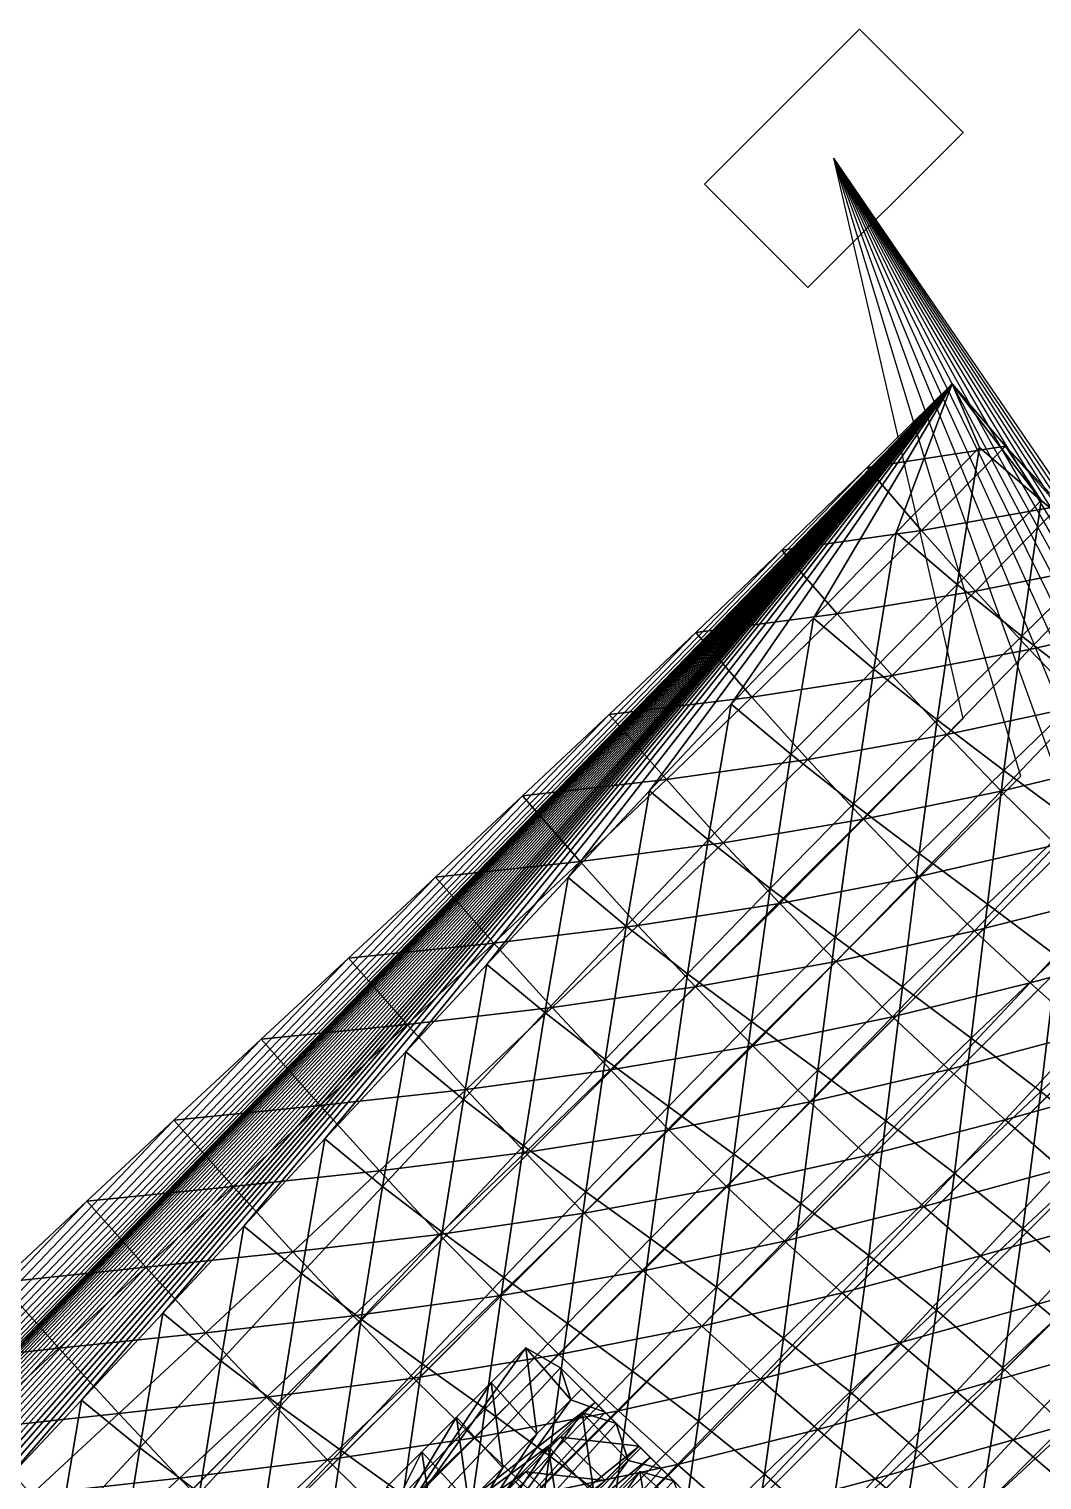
# Model space of a CAD drawing. Header units: metres. Extents: x 20040 to 21060, y 50040 to 51060.
# Drawn here: x 20590.4 to 20673.5, y 50567.5 to 50686.5 of the extents above; entities that cross this region are included whole.
import ezdxf

# ---------------------------------------------------------------- set-up
doc = ezdxf.new("R2010")
doc.units = ezdxf.units.M

msp = doc.modelspace()

# ---------------------------------------------------------------- linework, layer by layer
at = {"layer": 'Drain_RL675_NE'}
msp.add_polyline3d([(20570.557, 50467.137, 674.7), (20577.628, 50474.208, 674.8), (20584.699, 50481.279, 674.9), (20591.77, 50488.351, 675), (20598.841, 50495.422, 675.1), (20605.913, 50502.493, 675.2), (20612.984, 50509.564, 675.3), (20620.055, 50516.635, 675.4), (20627.126, 50523.706, 675.5), (20634.197, 50530.777, 675.6), (20641.268, 50537.848, 675.7), (20648.339, 50544.919, 675.8), (20655.41, 50551.99, 675.9), (20662.481, 50559.061, 676), (20669.552, 50566.132, 676.1), (20676.623, 50573.203, 676.2), (20683.694, 50580.274, 676.3), (20690.765, 50587.345, 676.4), (20697.836, 50594.417, 676.5)], dxfattribs=at)
at = {"layer": 'Drain_RL700_NE'}
msp.add_polyline3d([(20565.609, 50471.662, 699.7), (20572.68, 50478.734, 699.8), (20579.751, 50485.805, 699.9), (20586.822, 50492.876, 700), (20593.893, 50499.947, 700.1), (20600.964, 50507.018, 700.2), (20608.035, 50514.089, 700.3), (20615.106, 50521.16, 700.4), (20622.177, 50528.231, 700.5), (20629.248, 50535.302, 700.6), (20636.32, 50542.373, 700.7), (20643.391, 50549.444, 700.8), (20650.462, 50556.515, 700.9), (20657.533, 50563.586, 701), (20664.604, 50570.657, 701.1), (20671.675, 50577.728, 701.2), (20678.746, 50584.8, 701.3), (20685.817, 50591.871, 701.4), (20692.888, 50598.942, 701.5)], dxfattribs=at)
at = {"layer": 'Drain_RL725_NE'}
msp.add_polyline3d([(20560.64, 50476.167, 724.7), (20567.711, 50483.238, 724.8), (20574.782, 50490.309, 724.9), (20581.853, 50497.38, 725), (20588.924, 50504.451, 725.1), (20595.995, 50511.522, 725.2), (20603.066, 50518.593, 725.3), (20610.138, 50525.665, 725.4), (20617.209, 50532.736, 725.5), (20624.28, 50539.807, 725.6), (20631.351, 50546.878, 725.7), (20638.422, 50553.949, 725.8), (20645.493, 50561.02, 725.9), (20652.564, 50568.091, 726), (20659.635, 50575.162, 726.1), (20666.706, 50582.233, 726.2), (20673.777, 50589.304, 726.3), (20680.848, 50596.375, 726.4), (20687.919, 50603.446, 726.5)], dxfattribs=at)
at = {"layer": 'Drain_RL750_NE'}
msp.add_polyline3d([(20555.651, 50480.651, 749.7), (20562.722, 50487.722, 749.8), (20569.793, 50494.793, 749.9), (20576.864, 50501.865, 750), (20583.935, 50508.936, 750.1), (20591.006, 50516.007, 750.2), (20598.077, 50523.078, 750.3), (20605.148, 50530.149, 750.4), (20612.219, 50537.22, 750.5), (20619.291, 50544.291, 750.6), (20626.362, 50551.362, 750.7), (20633.433, 50558.433, 750.8), (20640.504, 50565.504, 750.9), (20647.575, 50572.575, 751), (20654.646, 50579.646, 751.1), (20661.717, 50586.717, 751.2), (20668.788, 50593.788, 751.3), (20675.859, 50600.86, 751.4), (20682.93, 50607.931, 751.5)], dxfattribs=at)
at = {"layer": 'Drain_RL775_NE'}
msp.add_polyline3d([(20550.642, 50485.116, 774.7), (20557.713, 50492.187, 774.8), (20564.784, 50499.258, 774.9), (20571.855, 50506.329, 775), (20578.926, 50513.4, 775.1), (20585.997, 50520.471, 775.2), (20593.068, 50527.542, 775.3), (20600.139, 50534.613, 775.4), (20607.21, 50541.684, 775.5), (20614.281, 50548.755, 775.6), (20621.353, 50555.826, 775.7), (20628.424, 50562.897, 775.8), (20635.495, 50569.969, 775.9), (20642.566, 50577.04, 776), (20649.637, 50584.111, 776.1), (20656.708, 50591.182, 776.2), (20663.779, 50598.253, 776.3), (20670.85, 50605.324, 776.4), (20677.921, 50612.395, 776.5)], dxfattribs=at)
at = {"layer": 'Drain_RL800_NE'}
msp.add_polyline3d([(20545.613, 50489.56, 799.7), (20552.684, 50496.631, 799.8), (20559.755, 50503.702, 799.9), (20566.826, 50510.774, 800), (20573.897, 50517.845, 800.1), (20580.968, 50524.916, 800.2), (20588.039, 50531.987, 800.3), (20595.111, 50539.058, 800.4), (20602.182, 50546.129, 800.5), (20609.253, 50553.2, 800.6), (20616.324, 50560.271, 800.7), (20623.395, 50567.342, 800.8), (20630.466, 50574.413, 800.9), (20637.537, 50581.484, 801), (20644.608, 50588.555, 801.1), (20651.679, 50595.626, 801.2), (20658.75, 50602.697, 801.3), (20665.821, 50609.769, 801.4), (20672.892, 50616.84, 801.5)], dxfattribs=at)
at = {"layer": 'Drain_RL825_NE'}
msp.add_polyline3d([(20540.565, 50493.986, 824.7), (20547.636, 50501.057, 824.8), (20554.707, 50508.128, 824.9), (20561.778, 50515.199, 825), (20568.849, 50522.27, 825.1), (20575.92, 50529.341, 825.2), (20582.991, 50536.412, 825.3), (20590.062, 50543.483, 825.4), (20597.133, 50550.554, 825.5), (20604.205, 50557.625, 825.6), (20611.276, 50564.696, 825.7), (20618.347, 50571.767, 825.8), (20625.418, 50578.838, 825.9), (20632.489, 50585.91, 826), (20639.56, 50592.981, 826.1), (20646.631, 50600.052, 826.2), (20653.702, 50607.123, 826.3), (20660.773, 50614.194, 826.4), (20667.844, 50621.265, 826.5)], dxfattribs=at)
at = {"layer": 'Drain_RL850_NE'}
msp.add_polyline3d([(20535.498, 50498.392, 849.7), (20542.569, 50505.463, 849.8), (20549.64, 50512.534, 849.9), (20556.711, 50519.605, 850), (20563.782, 50526.676, 850.1), (20570.853, 50533.747, 850.2), (20577.924, 50540.818, 850.3), (20584.995, 50547.889, 850.4), (20592.066, 50554.96, 850.5), (20599.137, 50562.032, 850.6), (20606.208, 50569.103, 850.7), (20613.279, 50576.174, 850.8), (20620.351, 50583.245, 850.9), (20627.422, 50590.316, 851), (20634.493, 50597.387, 851.1), (20641.564, 50604.458, 851.2), (20648.635, 50611.529, 851.3), (20655.706, 50618.6, 851.4), (20662.777, 50625.671, 851.5)], dxfattribs=at)
at = {"layer": 'OreDrive_RL675'}
msp.add_polyline3d([(20664.847, 50561.427, 675), (20671.918, 50568.498, 675), (20678.989, 50575.569, 675), (20686.06, 50582.64, 675), (20693.131, 50589.711, 675), (20700.202, 50596.782, 675)], dxfattribs=at)
at = {"layer": 'OreDrive_RL700'}
msp.add_polyline3d([(20660.11, 50566.164, 700), (20667.181, 50573.235, 700), (20674.252, 50580.306, 700), (20681.324, 50587.377, 700), (20688.395, 50594.448, 700), (20695.466, 50601.519, 700)], dxfattribs=at)
at = {"layer": 'OreDrive_RL725'}
msp.add_polyline3d([(20648.303, 50563.83, 725), (20655.374, 50570.901, 725), (20662.445, 50577.972, 725), (20669.516, 50585.043, 725), (20676.587, 50592.114, 725), (20683.658, 50599.185, 725), (20690.729, 50606.256, 725)], dxfattribs=at)
at = {"layer": 'OreDrive_RL750'}
msp.add_polyline3d([(20636.495, 50561.495, 750), (20643.566, 50568.566, 750), (20650.637, 50575.637, 750), (20657.708, 50582.708, 750), (20664.779, 50589.779, 750), (20671.85, 50596.851, 750), (20678.921, 50603.922, 750), (20685.992, 50610.993, 750)], dxfattribs=at)
at = {"layer": 'OreDrive_RL775'}
msp.add_polyline3d([(20631.758, 50566.232, 775), (20638.829, 50573.303, 775), (20645.9, 50580.374, 775), (20652.971, 50587.445, 775), (20660.042, 50594.516, 775), (20667.113, 50601.587, 775), (20674.184, 50608.658, 775), (20681.255, 50615.729, 775)], dxfattribs=at)
at = {"layer": 'OreDrive_RL800'}
msp.add_polyline3d([(20619.95, 50563.898, 800), (20627.021, 50570.969, 800), (20634.092, 50578.04, 800), (20641.163, 50585.111, 800), (20648.235, 50592.182, 800), (20655.306, 50599.253, 800), (20662.377, 50606.324, 800), (20669.448, 50613.395, 800), (20676.519, 50620.466, 800)], dxfattribs=at)
at = {"layer": 'OreDrive_RL825'}
msp.add_polyline3d([(20608.142, 50561.563, 825), (20615.214, 50568.634, 825), (20622.285, 50575.705, 825), (20629.356, 50582.776, 825), (20636.427, 50589.847, 825), (20643.498, 50596.919, 825), (20650.569, 50603.99, 825), (20657.64, 50611.061, 825), (20664.711, 50618.132, 825), (20671.782, 50625.203, 825)], dxfattribs=at)
at = {"layer": 'OreDrive_RL850'}
msp.add_polyline3d([(20603.406, 50566.3, 850), (20610.477, 50573.371, 850), (20617.548, 50580.442, 850), (20624.619, 50587.513, 850), (20631.69, 50594.584, 850), (20638.761, 50601.655, 850), (20645.832, 50608.726, 850), (20652.903, 50615.797, 850), (20659.974, 50622.868, 850), (20667.045, 50629.94, 850)], dxfattribs=at)
at = {"layer": 'Primary_Fan_Station_2x250kW'}
msp.add_polyline3d([(20654.317, 50665.295, 968.02), (20667.045, 50678.023, 968.02), (20658.56, 50686.508, 968.02), (20645.832, 50673.78, 968.02)], close=True, dxfattribs=at)
at = {"layer": 'RAR_Return_Air_Raise_4_5m'}
msp.add_polyline3d([(20656.439, 50675.901, 967.52), (20656.439, 50675.901, 500)], dxfattribs=at)
at = {"layer": 'ST_725_13'}
for points in [[(20626.631, 50548.731, 745), (20637.746, 50565.403, 745), (20640.524, 50568.181, 745)], [(20626.631, 50548.731, 745), (20640.524, 50568.181, 745), (20643.303, 50567.415, 745)], [(20641.571, 50561.94, 725), (20640.524, 50568.181, 745), (20637.746, 50565.403, 745)], [(20641.571, 50561.94, 725), (20644.386, 50564.754, 725), (20640.524, 50568.181, 745)], [(20644.386, 50564.754, 725), (20643.303, 50567.415, 745), (20640.524, 50568.181, 745)]]:
    msp.add_3dface(points, dxfattribs=at)
at = {"layer": 'ST_750_13'}
for points in [[(20621.863, 50553.5, 770), (20633.02, 50570.235, 770), (20635.809, 50573.025, 770)], [(20621.863, 50553.5, 770), (20635.809, 50573.025, 770), (20638.598, 50572.12, 770)], [(20636.792, 50566.294, 750), (20635.809, 50573.025, 770), (20633.02, 50570.235, 770)], [(20636.792, 50566.294, 750), (20639.565, 50569.066, 750), (20635.809, 50573.025, 770)], [(20639.565, 50569.066, 750), (20638.598, 50572.12, 770), (20635.809, 50573.025, 770)], [(20621.863, 50553.5, 770), (20638.598, 50572.12, 770), (20641.388, 50569.33, 770)], [(20639.565, 50569.066, 750), (20642.337, 50568.381, 750), (20638.598, 50572.12, 770)], [(20642.337, 50568.381, 750), (20641.388, 50569.33, 770), (20638.598, 50572.12, 770)], [(20621.863, 50553.5, 770), (20630.23, 50567.446, 770), (20633.02, 50570.235, 770)], [(20634.02, 50563.521, 750), (20633.02, 50570.235, 770), (20630.23, 50567.446, 770)], [(20634.02, 50563.521, 750), (20636.792, 50566.294, 750), (20633.02, 50570.235, 770)], [(20621.863, 50553.5, 770), (20641.388, 50569.33, 770), (20638.598, 50566.541, 770)], [(20625.703, 50549.66, 750), (20639.565, 50569.066, 750), (20636.792, 50566.294, 750)], [(20625.703, 50549.66, 750), (20642.337, 50568.381, 750), (20639.565, 50569.066, 750)], [(20645.109, 50565.609, 750), (20638.598, 50566.541, 770), (20641.388, 50569.33, 770)], [(20642.337, 50568.381, 750), (20645.109, 50565.609, 750), (20641.388, 50569.33, 770)], [(20625.703, 50549.66, 750), (20645.109, 50565.609, 750), (20642.337, 50568.381, 750)]]:
    msp.add_3dface(points, dxfattribs=at)
at = {"layer": 'ST_750_13_outline'}
msp.add_polyline3d([(20622.93, 50552.432, 750), (20640.608, 50570.11, 750), (20645.109, 50565.609, 750), (20627.432, 50547.931, 750)], close=True, dxfattribs=at)
at = {"layer": 'ST_775_13'}
for points in [[(20616.96, 50558.402, 795), (20628.338, 50575.47, 795), (20631.183, 50578.314, 795)], [(20616.96, 50558.402, 795), (20631.183, 50578.314, 795), (20634.027, 50576.69, 795)], [(20632.081, 50571.263, 775), (20631.183, 50578.314, 795), (20628.338, 50575.47, 795)], [(20632.081, 50571.263, 775), (20634.88, 50574.062, 775), (20631.183, 50578.314, 795)], [(20634.88, 50574.062, 775), (20634.027, 50576.69, 795), (20631.183, 50578.314, 795)], [(20616.96, 50558.402, 795), (20634.027, 50576.69, 795), (20636.872, 50573.846, 795)], [(20634.88, 50574.062, 775), (20637.678, 50573.04, 775), (20634.027, 50576.69, 795)], [(20637.678, 50573.04, 775), (20636.872, 50573.846, 795), (20634.027, 50576.69, 795)], [(20616.96, 50558.402, 795), (20625.494, 50572.625, 795), (20628.338, 50575.47, 795)], [(20629.283, 50568.465, 775), (20628.338, 50575.47, 795), (20625.494, 50572.625, 795)], [(20629.283, 50568.465, 775), (20632.081, 50571.263, 775), (20628.338, 50575.47, 795)], [(20616.96, 50558.402, 795), (20636.872, 50573.846, 795), (20634.027, 50571.001, 795)], [(20620.888, 50554.474, 775), (20634.88, 50574.062, 775), (20632.081, 50571.263, 775)], [(20620.888, 50554.474, 775), (20637.678, 50573.04, 775), (20634.88, 50574.062, 775)], [(20640.476, 50570.242, 775), (20634.027, 50571.001, 795), (20636.872, 50573.846, 795)], [(20637.678, 50573.04, 775), (20640.476, 50570.242, 775), (20636.872, 50573.846, 795)], [(20616.96, 50558.402, 795), (20622.649, 50569.78, 795), (20625.494, 50572.625, 795)], [(20620.888, 50554.474, 775), (20640.476, 50570.242, 775), (20637.678, 50573.04, 775)], [(20626.485, 50565.667, 775), (20625.494, 50572.625, 795), (20622.649, 50569.78, 795)], [(20626.485, 50565.667, 775), (20629.283, 50568.465, 775), (20625.494, 50572.625, 795)], [(20620.888, 50554.474, 775), (20632.081, 50571.263, 775), (20629.283, 50568.465, 775)], [(20616.96, 50558.402, 795), (20634.027, 50571.001, 795), (20631.183, 50568.157, 795)], [(20620.888, 50554.474, 775), (20637.678, 50567.444, 775), (20640.476, 50570.242, 775)], [(20637.678, 50567.444, 775), (20631.183, 50568.157, 795), (20634.027, 50571.001, 795)], [(20640.476, 50570.242, 775), (20637.678, 50567.444, 775), (20634.027, 50571.001, 795)], [(20616.96, 50558.402, 795), (20619.805, 50566.936, 795), (20622.649, 50569.78, 795)], [(20623.687, 50562.869, 775), (20622.649, 50569.78, 795), (20619.805, 50566.936, 795)], [(20623.687, 50562.869, 775), (20626.485, 50565.667, 775), (20622.649, 50569.78, 795)], [(20616.96, 50558.402, 795), (20631.183, 50568.157, 795), (20628.338, 50565.312, 795)], [(20620.888, 50554.474, 775), (20629.283, 50568.465, 775), (20626.485, 50565.667, 775)], [(20634.88, 50564.645, 775), (20628.338, 50565.312, 795), (20631.183, 50568.157, 795)], [(20637.678, 50567.444, 775), (20634.88, 50564.645, 775), (20631.183, 50568.157, 795)]]:
    msp.add_3dface(points, dxfattribs=at)
at = {"layer": 'ST_775_13_outline'}
msp.add_polyline3d([(20618.09, 50557.272, 775), (20635.768, 50574.95, 775), (20640.476, 50570.242, 775), (20622.798, 50552.564, 775)], close=True, dxfattribs=at)
at = {"layer": 'VEIN_interpreted'}
for points in [[(20346.314, 50328.417, 915), (20666.153, 50657.388, 915), (20659.182, 50650.55, 915)], [(20346.314, 50328.417, 915), (20419.946, 50403.653, 915), (20666.153, 50657.388, 915)], [(20666.153, 50657.388, 915), (20419.946, 50403.653, 915), (20426.792, 50410.616, 915)], [(20666.153, 50657.388, 915), (20426.792, 50410.616, 915), (20433.683, 50417.534, 915)], [(20666.153, 50657.388, 915), (20433.683, 50417.534, 915), (20440.62, 50424.407, 915)], [(20666.153, 50657.388, 915), (20440.62, 50424.407, 915), (20447.602, 50431.234, 915)], [(20666.153, 50657.388, 915), (20447.602, 50431.234, 915), (20454.625, 50438.018, 915)], [(20666.153, 50657.388, 915), (20454.625, 50438.018, 915), (20461.686, 50444.763, 915)], [(20666.153, 50657.388, 915), (20461.686, 50444.763, 915), (20468.78, 50451.474, 915)], [(20666.153, 50657.388, 915), (20468.78, 50451.474, 915), (20475.9, 50458.156, 915)], [(20666.153, 50657.388, 915), (20475.9, 50458.156, 915), (20483.041, 50464.817, 915)], [(20666.153, 50657.388, 915), (20483.041, 50464.817, 915), (20490.194, 50471.464, 915)], [(20666.153, 50657.388, 915), (20490.194, 50471.464, 915), (20497.353, 50478.106, 915)], [(20666.153, 50657.388, 915), (20497.353, 50478.106, 915), (20504.509, 50484.75, 915)], [(20666.153, 50657.388, 915), (20504.509, 50484.75, 915), (20511.654, 50491.406, 915)], [(20666.153, 50657.388, 915), (20511.654, 50491.406, 915), (20518.782, 50498.08, 915)], [(20666.153, 50657.388, 915), (20518.782, 50498.08, 915), (20525.885, 50504.781, 915)], [(20666.153, 50657.388, 915), (20525.885, 50504.781, 915), (20532.956, 50511.515, 915)], [(20666.153, 50657.388, 915), (20532.956, 50511.515, 915), (20539.992, 50518.287, 915)], [(20666.153, 50657.388, 915), (20539.992, 50518.287, 915), (20546.986, 50525.101, 915)], [(20666.153, 50657.388, 915), (20546.986, 50525.101, 915), (20553.937, 50531.96, 915)], [(20666.153, 50657.388, 915), (20553.937, 50531.96, 915), (20560.842, 50538.864, 915)], [(20666.153, 50657.388, 915), (20560.842, 50538.864, 915), (20567.701, 50545.815, 915)], [(20666.153, 50657.388, 915), (20567.701, 50545.815, 915), (20574.515, 50552.809, 915)], [(20666.153, 50657.388, 915), (20574.515, 50552.809, 915), (20581.287, 50559.845, 915)], [(20666.153, 50657.388, 915), (20581.287, 50559.845, 915), (20588.02, 50566.917, 915)], [(20666.153, 50657.388, 915), (20588.02, 50566.917, 915), (20594.72, 50574.021, 915)], [(20666.153, 50657.388, 915), (20594.72, 50574.021, 915), (20601.394, 50581.149, 915)], [(20666.153, 50657.388, 915), (20601.394, 50581.149, 915), (20608.049, 50588.295, 915)], [(20666.153, 50657.388, 915), (20608.049, 50588.295, 915), (20614.693, 50595.451, 915)], [(20666.153, 50657.388, 915), (20614.693, 50595.451, 915), (20621.334, 50602.61, 915)], [(20666.153, 50657.388, 915), (20621.334, 50602.61, 915), (20627.981, 50609.764, 915)], [(20666.153, 50657.388, 915), (20627.981, 50609.764, 915), (20634.642, 50616.904, 915)], [(20666.153, 50657.388, 915), (20634.642, 50616.904, 915), (20641.324, 50624.025, 915)], [(20666.153, 50657.388, 915), (20641.324, 50624.025, 915), (20648.035, 50631.118, 915)], [(20666.153, 50657.388, 915), (20648.035, 50631.118, 915), (20654.781, 50638.179, 915)], [(20666.153, 50657.388, 915), (20654.781, 50638.179, 915), (20661.566, 50645.201, 915)], [(20659.182, 50650.55, 915), (20666.153, 50657.388, 915), (20670.543, 50652.278, 890)], [(20666.153, 50657.388, 915), (20661.566, 50645.201, 915), (20668.394, 50652.182, 915)], [(20666.153, 50657.388, 915), (20668.394, 50652.182, 915), (20673.463, 50647.835, 890)], [(20666.153, 50657.388, 915), (20673.463, 50647.835, 890), (20670.543, 50652.278, 890)], [(20659.182, 50650.55, 915), (20670.543, 50652.278, 890), (20663.65, 50645.376, 890)], [(20668.394, 50652.182, 915), (20661.566, 50645.201, 915), (20666.567, 50640.937, 890)], [(20663.65, 50645.376, 890), (20670.543, 50652.278, 890), (20674.894, 50647.354, 865)], [(20668.394, 50652.182, 915), (20666.567, 50640.937, 890), (20673.463, 50647.835, 890)], [(20670.543, 50652.278, 890), (20673.463, 50647.835, 890), (20678.826, 50643.521, 865)], [(20670.543, 50652.278, 890), (20678.826, 50643.521, 865), (20674.894, 50647.354, 865)], [(20346.314, 50328.417, 915), (20659.182, 50650.55, 915), (20652.168, 50643.756, 915)], [(20652.168, 50643.756, 915), (20659.182, 50650.55, 915), (20663.65, 50645.376, 890)], [(20673.463, 50647.835, 890), (20666.567, 50640.937, 890), (20671.859, 50636.707, 865)], [(20673.463, 50647.835, 890), (20671.859, 50636.707, 865), (20678.826, 50643.521, 865)], [(20663.65, 50645.376, 890), (20674.894, 50647.354, 865), (20668.079, 50640.388, 865)], [(20668.079, 50640.388, 865), (20674.894, 50647.354, 865), (20679.235, 50642.635, 840)], [(20652.168, 50643.756, 915), (20663.65, 50645.376, 890), (20656.712, 50638.52, 890)], [(20661.566, 50645.201, 915), (20654.781, 50638.179, 915), (20659.717, 50633.994, 890)], [(20656.712, 50638.52, 890), (20663.65, 50645.376, 890), (20668.079, 50640.388, 865)], [(20661.566, 50645.201, 915), (20659.717, 50633.994, 890), (20666.567, 50640.937, 890)], [(20346.314, 50328.417, 915), (20652.168, 50643.756, 915), (20645.115, 50637.003, 915)], [(20645.115, 50637.003, 915), (20652.168, 50643.756, 915), (20656.712, 50638.52, 890)], [(20678.826, 50643.521, 865), (20671.859, 50636.707, 865), (20677.401, 50632.465, 840)], [(20668.079, 50640.388, 865), (20679.235, 50642.635, 840), (20672.491, 50635.608, 840)], [(20672.491, 50635.608, 840), (20679.235, 50642.635, 840), (20683.594, 50638.123, 815)], [(20656.712, 50638.52, 890), (20668.079, 50640.388, 865), (20661.219, 50633.466, 865)], [(20666.567, 50640.937, 890), (20659.717, 50633.994, 890), (20664.937, 50629.847, 865)], [(20661.219, 50633.466, 865), (20668.079, 50640.388, 865), (20672.491, 50635.608, 840)], [(20666.567, 50640.937, 890), (20664.937, 50629.847, 865), (20671.859, 50636.707, 865)], [(20645.115, 50637.003, 915), (20656.712, 50638.52, 890), (20649.73, 50631.709, 890)], [(20654.781, 50638.179, 915), (20648.035, 50631.118, 915), (20652.911, 50627.007, 890)], [(20649.73, 50631.709, 890), (20656.712, 50638.52, 890), (20661.219, 50633.466, 865)], [(20654.781, 50638.179, 915), (20652.911, 50627.007, 890), (20659.717, 50633.994, 890)], [(20672.491, 50635.608, 840), (20683.594, 50638.123, 815), (20676.908, 50631.044, 815)], [(20346.314, 50328.417, 915), (20645.115, 50637.003, 915), (20638.027, 50630.285, 915)], [(20638.027, 50630.285, 915), (20645.115, 50637.003, 915), (20649.73, 50631.709, 890)], [(20671.859, 50636.707, 865), (20664.937, 50629.847, 865), (20670.408, 50625.686, 840)], [(20671.859, 50636.707, 865), (20670.408, 50625.686, 840), (20677.401, 50632.465, 840)], [(20661.219, 50633.466, 865), (20672.491, 50635.608, 840), (20665.706, 50628.621, 840)], [(20665.706, 50628.621, 840), (20672.491, 50635.608, 840), (20676.908, 50631.044, 815)], [(20649.73, 50631.709, 890), (20661.219, 50633.466, 865), (20654.314, 50626.59, 865)], [(20659.717, 50633.994, 890), (20652.911, 50627.007, 890), (20658.061, 50622.942, 865)], [(20654.314, 50626.59, 865), (20661.219, 50633.466, 865), (20665.706, 50628.621, 840)], [(20659.717, 50633.994, 890), (20658.061, 50622.942, 865), (20664.937, 50629.847, 865)], [(20677.401, 50632.465, 840), (20670.408, 50625.686, 840), (20676.071, 50621.458, 815)], [(20638.027, 50630.285, 915), (20649.73, 50631.709, 890), (20642.706, 50624.941, 890)], [(20648.035, 50631.118, 915), (20641.324, 50624.025, 915), (20646.147, 50619.979, 890)], [(20642.706, 50624.941, 890), (20649.73, 50631.709, 890), (20654.314, 50626.59, 865)], [(20648.035, 50631.118, 915), (20646.147, 50619.979, 890), (20652.911, 50627.007, 890)], [(20665.706, 50628.621, 840), (20676.908, 50631.044, 815), (20670.189, 50623.997, 815)], [(20670.189, 50623.997, 815), (20676.908, 50631.044, 815), (20681.354, 50626.684, 790)], [(20346.314, 50328.417, 915), (20638.027, 50630.285, 915), (20630.912, 50623.598, 915)], [(20630.912, 50623.598, 915), (20638.027, 50630.285, 915), (20642.706, 50624.941, 890)], [(20664.937, 50629.847, 865), (20658.061, 50622.942, 865), (20663.457, 50618.864, 840)], [(20664.937, 50629.847, 865), (20663.457, 50618.864, 840), (20670.408, 50625.686, 840)], [(20654.314, 50626.59, 865), (20665.706, 50628.621, 840), (20658.878, 50621.676, 840)], [(20658.878, 50621.676, 840), (20665.706, 50628.621, 840), (20670.189, 50623.997, 815)], [(20642.706, 50624.941, 890), (20654.314, 50626.59, 865), (20647.363, 50619.759, 865)], [(20652.911, 50627.007, 890), (20646.147, 50619.979, 890), (20651.23, 50615.992, 865)], [(20647.363, 50619.759, 865), (20654.314, 50626.59, 865), (20658.878, 50621.676, 840)], [(20652.911, 50627.007, 890), (20651.23, 50615.992, 865), (20658.061, 50622.942, 865)], [(20670.189, 50623.997, 815), (20681.354, 50626.684, 790), (20674.685, 50619.588, 790)], [(20630.912, 50623.598, 915), (20642.706, 50624.941, 890), (20635.646, 50618.211, 890)], [(20635.646, 50618.211, 890), (20642.706, 50624.941, 890), (20647.363, 50619.759, 865)], [(20670.408, 50625.686, 840), (20663.457, 50618.864, 840), (20669.052, 50614.71, 815)], [(20670.408, 50625.686, 840), (20669.052, 50614.71, 815), (20676.071, 50621.458, 815)], [(20641.324, 50624.025, 915), (20634.642, 50616.904, 915), (20639.42, 50612.915, 890)], [(20641.324, 50624.025, 915), (20639.42, 50612.915, 890), (20646.147, 50619.979, 890)], [(20658.878, 50621.676, 840), (20670.189, 50623.997, 815), (20663.432, 50616.987, 815)], [(20663.432, 50616.987, 815), (20670.189, 50623.997, 815), (20674.685, 50619.588, 790)], [(20346.314, 50328.417, 915), (20630.912, 50623.598, 915), (20623.774, 50616.934, 915)], [(20623.774, 50616.934, 915), (20630.912, 50623.598, 915), (20635.646, 50618.211, 890)], [(20658.061, 50622.942, 865), (20651.23, 50615.992, 865), (20656.552, 50611.996, 840)], [(20658.061, 50622.942, 865), (20656.552, 50611.996, 840), (20663.457, 50618.864, 840)], [(20647.363, 50619.759, 865), (20658.878, 50621.676, 840), (20652.004, 50614.777, 840)], [(20652.004, 50614.777, 840), (20658.878, 50621.676, 840), (20663.432, 50616.987, 815)], [(20676.071, 50621.458, 815), (20669.052, 50614.71, 815), (20674.769, 50610.434, 790)], [(20635.646, 50618.211, 890), (20647.363, 50619.759, 865), (20640.37, 50612.972, 865)], [(20646.147, 50619.979, 890), (20639.42, 50612.915, 890), (20644.443, 50608.999, 865)], [(20640.37, 50612.972, 865), (20647.363, 50619.759, 865), (20652.004, 50614.777, 840)], [(20646.147, 50619.979, 890), (20644.443, 50608.999, 865), (20651.23, 50615.992, 865)], [(20663.457, 50618.864, 840), (20656.552, 50611.996, 840), (20662.073, 50607.92, 815)], [(20663.457, 50618.864, 840), (20662.073, 50607.92, 815), (20669.052, 50614.71, 815)], [(20663.432, 50616.987, 815), (20674.685, 50619.588, 790), (20667.987, 50612.519, 790)], [(20667.987, 50612.519, 790), (20674.685, 50619.588, 790), (20679.21, 50615.368, 765)], [(20623.774, 50616.934, 915), (20635.646, 50618.211, 890), (20628.554, 50611.515, 890)], [(20628.554, 50611.515, 890), (20635.646, 50618.211, 890), (20640.37, 50612.972, 865)], [(20346.314, 50328.417, 915), (20623.774, 50616.934, 915), (20616.622, 50610.286, 915)], [(20616.622, 50610.286, 915), (20623.774, 50616.934, 915), (20628.554, 50611.515, 890)], [(20634.642, 50616.904, 915), (20627.981, 50609.764, 915), (20632.727, 50605.82, 890)], [(20634.642, 50616.904, 915), (20632.727, 50605.82, 890), (20639.42, 50612.915, 890)], [(20652.004, 50614.777, 840), (20663.432, 50616.987, 815), (20656.632, 50610.017, 815)], [(20656.632, 50610.017, 815), (20663.432, 50616.987, 815), (20667.987, 50612.519, 790)], [(20651.23, 50615.992, 865), (20644.443, 50608.999, 865), (20649.693, 50605.081, 840)], [(20651.23, 50615.992, 865), (20649.693, 50605.081, 840), (20656.552, 50611.996, 840)], [(20667.987, 50612.519, 790), (20679.21, 50615.368, 765), (20672.554, 50608.253, 765)], [(20672.554, 50608.253, 765), (20679.21, 50615.368, 765), (20683.781, 50611.296, 740)], [(20640.37, 50612.972, 865), (20652.004, 50614.777, 840), (20645.084, 50607.923, 840)], [(20645.084, 50607.923, 840), (20652.004, 50614.777, 840), (20656.632, 50610.017, 815)], [(20669.052, 50614.71, 815), (20662.073, 50607.92, 815), (20667.722, 50603.713, 790)], [(20669.052, 50614.71, 815), (20667.722, 50603.713, 790), (20674.769, 50610.434, 790)], [(20628.554, 50611.515, 890), (20640.37, 50612.972, 865), (20633.337, 50606.226, 865)], [(20639.42, 50612.915, 890), (20632.727, 50605.82, 890), (20637.697, 50601.966, 865)], [(20633.337, 50606.226, 865), (20640.37, 50612.972, 865), (20645.084, 50607.923, 840)], [(20639.42, 50612.915, 890), (20637.697, 50601.966, 865), (20644.443, 50608.999, 865)], [(20656.552, 50611.996, 840), (20649.693, 50605.081, 840), (20655.137, 50601.086, 815)], [(20656.552, 50611.996, 840), (20655.137, 50601.086, 815), (20662.073, 50607.92, 815)], [(20656.632, 50610.017, 815), (20667.987, 50612.519, 790), (20661.254, 50605.484, 790)], [(20661.254, 50605.484, 790), (20667.987, 50612.519, 790), (20672.554, 50608.253, 765)], [(20616.622, 50610.286, 915), (20628.554, 50611.515, 890), (20621.436, 50604.846, 890)], [(20621.436, 50604.846, 890), (20628.554, 50611.515, 890), (20633.337, 50606.226, 865)], [(20672.554, 50608.253, 765), (20683.781, 50611.296, 740), (20677.145, 50604.151, 740)], [(20346.314, 50328.417, 915), (20616.622, 50610.286, 915), (20609.463, 50603.644, 915)], [(20609.463, 50603.644, 915), (20616.622, 50610.286, 915), (20621.436, 50604.846, 890)], [(20627.981, 50609.764, 915), (20621.334, 50602.61, 915), (20626.06, 50598.701, 890)], [(20627.981, 50609.764, 915), (20626.06, 50598.701, 890), (20632.727, 50605.82, 890)], [(20645.084, 50607.923, 840), (20656.632, 50610.017, 815), (20649.788, 50603.092, 815)], [(20649.788, 50603.092, 815), (20656.632, 50610.017, 815), (20661.254, 50605.484, 790)], [(20674.769, 50610.434, 790), (20667.722, 50603.713, 790), (20673.42, 50599.334, 765)], [(20674.769, 50610.434, 790), (20673.42, 50599.334, 765), (20680.521, 50606.005, 765)], [(20644.443, 50608.999, 865), (20637.697, 50601.966, 865), (20642.88, 50598.122, 840)], [(20644.443, 50608.999, 865), (20642.88, 50598.122, 840), (20649.693, 50605.081, 840)], [(20661.254, 50605.484, 790), (20672.554, 50608.253, 765), (20665.873, 50601.162, 765)], [(20665.873, 50601.162, 765), (20672.554, 50608.253, 765), (20677.145, 50604.151, 740)], [(20633.337, 50606.226, 865), (20645.084, 50607.923, 840), (20638.121, 50601.115, 840)], [(20638.121, 50601.115, 840), (20645.084, 50607.923, 840), (20649.788, 50603.092, 815)], [(20662.073, 50607.92, 815), (20655.137, 50601.086, 815), (20660.713, 50596.952, 790)], [(20662.073, 50607.92, 815), (20660.713, 50596.952, 790), (20667.722, 50603.713, 790)], [(20621.436, 50604.846, 890), (20633.337, 50606.226, 865), (20626.269, 50599.517, 865)], [(20632.727, 50605.82, 890), (20626.06, 50598.701, 890), (20630.987, 50594.899, 865)], [(20626.269, 50599.517, 865), (20633.337, 50606.226, 865), (20638.121, 50601.115, 840)], [(20632.727, 50605.82, 890), (20630.987, 50594.899, 865), (20637.697, 50601.966, 865)], [(20680.521, 50606.005, 765), (20673.42, 50599.334, 765), (20679.08, 50594.76, 740)], [(20609.463, 50603.644, 915), (20621.436, 50604.846, 890), (20614.3, 50598.197, 890)], [(20614.3, 50598.197, 890), (20621.436, 50604.846, 890), (20626.269, 50599.517, 865)], [(20649.693, 50605.081, 840), (20642.88, 50598.122, 840), (20648.247, 50594.206, 815)], [(20649.693, 50605.081, 840), (20648.247, 50594.206, 815), (20655.137, 50601.086, 815)], [(20649.788, 50603.092, 815), (20661.254, 50605.484, 790), (20654.48, 50598.487, 790)], [(20654.48, 50598.487, 790), (20661.254, 50605.484, 790), (20665.873, 50601.162, 765)], [(20346.314, 50328.417, 915), (20609.463, 50603.644, 915), (20602.305, 50597.002, 915)], [(20602.305, 50597.002, 915), (20609.463, 50603.644, 915), (20614.3, 50598.197, 890)], [(20667.722, 50603.713, 790), (20660.713, 50596.952, 790), (20666.347, 50592.634, 765)], [(20665.873, 50601.162, 765), (20677.145, 50604.151, 740), (20670.496, 50597.018, 740)], [(20667.722, 50603.713, 790), (20666.347, 50592.634, 765), (20673.42, 50599.334, 765)], [(20670.496, 50597.018, 740), (20677.145, 50604.151, 740), (20681.772, 50600.159, 715)], [(20621.334, 50602.61, 915), (20614.693, 50595.451, 915), (20619.413, 50591.563, 890)], [(20621.334, 50602.61, 915), (20619.413, 50591.563, 890), (20626.06, 50598.701, 890)], [(20638.121, 50601.115, 840), (20649.788, 50603.092, 815), (20642.898, 50596.212, 815)], [(20642.898, 50596.212, 815), (20649.788, 50603.092, 815), (20654.48, 50598.487, 790)], [(20626.269, 50599.517, 865), (20638.121, 50601.115, 840), (20631.115, 50594.349, 840)], [(20637.697, 50601.966, 865), (20630.987, 50594.899, 865), (20636.11, 50591.121, 840)], [(20631.115, 50594.349, 840), (20638.121, 50601.115, 840), (20642.898, 50596.212, 815)], [(20637.697, 50601.966, 865), (20636.11, 50591.121, 840), (20642.88, 50598.122, 840)], [(20655.137, 50601.086, 815), (20648.247, 50594.206, 815), (20653.745, 50590.15, 790)], [(20655.137, 50601.086, 815), (20653.745, 50590.15, 790), (20660.713, 50596.952, 790)], [(20654.48, 50598.487, 790), (20665.873, 50601.162, 765), (20659.159, 50594.101, 765)], [(20659.159, 50594.101, 765), (20665.873, 50601.162, 765), (20670.496, 50597.018, 740)], [(20670.496, 50597.018, 740), (20681.772, 50600.159, 715), (20675.133, 50593.003, 715)], [(20614.3, 50598.197, 890), (20626.269, 50599.517, 865), (20619.172, 50592.839, 865)], [(20619.172, 50592.839, 865), (20626.269, 50599.517, 865), (20631.115, 50594.349, 840)], [(20626.06, 50598.701, 890), (20619.413, 50591.563, 890), (20624.309, 50587.802, 865)], [(20626.06, 50598.701, 890), (20624.309, 50587.802, 865), (20630.987, 50594.899, 865)], [(20673.42, 50599.334, 765), (20666.347, 50592.634, 765), (20671.958, 50588.1, 740)], [(20673.42, 50599.334, 765), (20671.958, 50588.1, 740), (20679.08, 50594.76, 740)], [(20602.305, 50597.002, 915), (20614.3, 50598.197, 890), (20607.152, 50591.56, 890)], [(20607.152, 50591.56, 890), (20614.3, 50598.197, 890), (20619.172, 50592.839, 865)], [(20642.88, 50598.122, 840), (20636.11, 50591.121, 840), (20641.403, 50587.281, 815)], [(20642.88, 50598.122, 840), (20641.403, 50587.281, 815), (20648.247, 50594.206, 815)], [(20642.898, 50596.212, 815), (20654.48, 50598.487, 790), (20647.664, 50591.533, 790)], [(20647.664, 50591.533, 790), (20654.48, 50598.487, 790), (20659.159, 50594.101, 765)], [(20346.314, 50328.417, 915), (20602.305, 50597.002, 915), (20595.157, 50590.349, 915)], [(20595.157, 50590.349, 915), (20602.305, 50597.002, 915), (20607.152, 50591.56, 890)], [(20660.713, 50596.952, 790), (20653.745, 50590.15, 790), (20659.307, 50585.899, 765)], [(20659.159, 50594.101, 765), (20670.496, 50597.018, 740), (20663.827, 50589.904, 740)], [(20660.713, 50596.952, 790), (20659.307, 50585.899, 765), (20666.347, 50592.634, 765)], [(20663.827, 50589.904, 740), (20670.496, 50597.018, 740), (20675.133, 50593.003, 715)], [(20614.693, 50595.451, 915), (20608.049, 50588.295, 915), (20612.776, 50584.415, 890)], [(20614.693, 50595.451, 915), (20612.776, 50584.415, 890), (20619.413, 50591.563, 890)], [(20631.115, 50594.349, 840), (20642.898, 50596.212, 815), (20635.963, 50589.377, 815)], [(20635.963, 50589.377, 815), (20642.898, 50596.212, 815), (20647.664, 50591.533, 790)], [(20619.172, 50592.839, 865), (20631.115, 50594.349, 840), (20624.072, 50587.622, 840)], [(20624.072, 50587.622, 840), (20631.115, 50594.349, 840), (20635.963, 50589.377, 815)], [(20630.987, 50594.899, 865), (20624.309, 50587.802, 865), (20629.379, 50584.081, 840)], [(20630.987, 50594.899, 865), (20629.379, 50584.081, 840), (20636.11, 50591.121, 840)], [(20648.247, 50594.206, 815), (20641.403, 50587.281, 815), (20646.82, 50583.303, 790)], [(20648.247, 50594.206, 815), (20646.82, 50583.303, 790), (20653.745, 50590.15, 790)], [(20647.664, 50591.533, 790), (20659.159, 50594.101, 765), (20652.409, 50587.075, 765)], [(20652.409, 50587.075, 765), (20659.159, 50594.101, 765), (20663.827, 50589.904, 740)], [(20679.08, 50594.76, 740), (20671.958, 50588.1, 740), (20677.467, 50583.34, 715)], [(20607.152, 50591.56, 890), (20619.172, 50592.839, 865), (20612.052, 50586.185, 865)], [(20612.052, 50586.185, 865), (20619.172, 50592.839, 865), (20624.072, 50587.622, 840)], [(20663.827, 50589.904, 740), (20675.133, 50593.003, 715), (20668.487, 50585.854, 715)], [(20668.487, 50585.854, 715), (20675.133, 50593.003, 715), (20679.795, 50589.056, 690)], [(20595.157, 50590.349, 915), (20607.152, 50591.56, 890), (20600.001, 50584.927, 890)], [(20600.001, 50584.927, 890), (20607.152, 50591.56, 890), (20612.052, 50586.185, 865)], [(20619.413, 50591.563, 890), (20612.776, 50584.415, 890), (20617.655, 50580.682, 865)], [(20619.413, 50591.563, 890), (20617.655, 50580.682, 865), (20624.309, 50587.802, 865)], [(20635.963, 50589.377, 815), (20647.664, 50591.533, 790), (20640.802, 50584.623, 790)], [(20640.802, 50584.623, 790), (20647.664, 50591.533, 790), (20652.409, 50587.075, 765)], [(20666.347, 50592.634, 765), (20659.307, 50585.899, 765), (20664.858, 50581.415, 740)], [(20666.347, 50592.634, 765), (20664.858, 50581.415, 740), (20671.958, 50588.1, 740)], [(20346.314, 50328.417, 915), (20595.157, 50590.349, 915), (20588.025, 50583.68, 915)], [(20588.025, 50583.68, 915), (20595.157, 50590.349, 915), (20600.001, 50584.927, 890)], [(20636.11, 50591.121, 840), (20629.379, 50584.081, 840), (20634.603, 50580.312, 815)], [(20636.11, 50591.121, 840), (20634.603, 50580.312, 815), (20641.403, 50587.281, 815)], [(20624.072, 50587.622, 840), (20635.963, 50589.377, 815), (20628.985, 50582.587, 815)], [(20628.985, 50582.587, 815), (20635.963, 50589.377, 815), (20640.802, 50584.623, 790)], [(20653.745, 50590.15, 790), (20646.82, 50583.303, 790), (20652.305, 50579.123, 765)], [(20653.745, 50590.15, 790), (20652.305, 50579.123, 765), (20659.307, 50585.899, 765)], [(20652.409, 50587.075, 765), (20663.827, 50589.904, 740), (20657.13, 50582.817, 740)], [(20657.13, 50582.817, 740), (20663.827, 50589.904, 740), (20668.487, 50585.854, 715)], [(20608.049, 50588.295, 915), (20601.394, 50581.149, 915), (20606.143, 50577.263, 890)], [(20608.049, 50588.295, 915), (20606.143, 50577.263, 890), (20612.776, 50584.415, 890)], [(20671.958, 50588.1, 740), (20664.858, 50581.415, 740), (20670.325, 50576.686, 715)], [(20668.487, 50585.854, 715), (20679.795, 50589.056, 690), (20673.148, 50581.891, 690)], [(20671.958, 50588.1, 740), (20670.325, 50576.686, 715), (20677.467, 50583.34, 715)], [(20673.148, 50581.891, 690), (20679.795, 50589.056, 690), (20684.491, 50585.11, 665)], [(20612.052, 50586.185, 865), (20624.072, 50587.622, 840), (20616.996, 50580.93, 840)], [(20616.996, 50580.93, 840), (20624.072, 50587.622, 840), (20628.985, 50582.587, 815)], [(20624.309, 50587.802, 865), (20617.655, 50580.682, 865), (20622.684, 50577.009, 840)], [(20624.309, 50587.802, 865), (20622.684, 50577.009, 840), (20629.379, 50584.081, 840)], [(20641.403, 50587.281, 815), (20634.603, 50580.312, 815), (20639.941, 50576.41, 790)], [(20641.403, 50587.281, 815), (20639.941, 50576.41, 790), (20646.82, 50583.303, 790)], [(20640.802, 50584.623, 790), (20652.409, 50587.075, 765), (20645.617, 50580.089, 765)], [(20645.617, 50580.089, 765), (20652.409, 50587.075, 765), (20657.13, 50582.817, 740)], [(20600.001, 50584.927, 890), (20612.052, 50586.185, 865), (20604.917, 50579.548, 865)], [(20604.917, 50579.548, 865), (20612.052, 50586.185, 865), (20616.996, 50580.93, 840)], [(20659.307, 50585.899, 765), (20652.305, 50579.123, 765), (20657.788, 50574.7, 740)], [(20657.13, 50582.817, 740), (20668.487, 50585.854, 715), (20661.825, 50578.719, 715)], [(20659.307, 50585.899, 765), (20657.788, 50574.7, 740), (20664.858, 50581.415, 740)], [(20661.825, 50578.719, 715), (20668.487, 50585.854, 715), (20673.148, 50581.891, 690)], [(20588.025, 50583.68, 915), (20600.001, 50584.927, 890), (20592.854, 50578.288, 890)], [(20592.854, 50578.288, 890), (20600.001, 50584.927, 890), (20604.917, 50579.548, 865)], [(20612.776, 50584.415, 890), (20606.143, 50577.263, 890), (20611.018, 50573.546, 865)], [(20612.776, 50584.415, 890), (20611.018, 50573.546, 865), (20617.655, 50580.682, 865)], [(20628.985, 50582.587, 815), (20640.802, 50584.623, 790), (20633.894, 50577.759, 790)], [(20633.894, 50577.759, 790), (20640.802, 50584.623, 790), (20645.617, 50580.089, 765)], [(20673.148, 50581.891, 690), (20684.491, 50585.11, 665), (20677.82, 50577.95, 665)], [(20580.916, 50576.985, 915), (20588.025, 50583.68, 915), (20592.854, 50578.288, 890)], [(20629.379, 50584.081, 840), (20622.684, 50577.009, 840), (20627.845, 50573.302, 815)], [(20629.379, 50584.081, 840), (20627.845, 50573.302, 815), (20634.603, 50580.312, 815)], [(20646.82, 50583.303, 790), (20639.941, 50576.41, 790), (20645.345, 50572.305, 765)], [(20646.82, 50583.303, 790), (20645.345, 50572.305, 765), (20652.305, 50579.123, 765)], [(20677.467, 50583.34, 715), (20670.325, 50576.686, 715), (20675.643, 50571.714, 690)], [(20616.996, 50580.93, 840), (20628.985, 50582.587, 815), (20621.966, 50575.838, 815)], [(20621.966, 50575.838, 815), (20628.985, 50582.587, 815), (20633.894, 50577.759, 790)], [(20645.617, 50580.089, 765), (20657.13, 50582.817, 740), (20650.399, 50575.761, 740)], [(20650.399, 50575.761, 740), (20657.13, 50582.817, 740), (20661.825, 50578.719, 715)], [(20601.394, 50581.149, 915), (20594.72, 50574.021, 915), (20599.504, 50570.117, 890)], [(20601.394, 50581.149, 915), (20599.504, 50570.117, 890), (20606.143, 50577.263, 890)], [(20604.917, 50579.548, 865), (20616.996, 50580.93, 840), (20609.893, 50574.267, 840)], [(20609.893, 50574.267, 840), (20616.996, 50580.93, 840), (20621.966, 50575.838, 815)], [(20664.858, 50581.415, 740), (20657.788, 50574.7, 740), (20663.202, 50570.011, 715)], [(20661.825, 50578.719, 715), (20673.148, 50581.891, 690), (20666.499, 50574.727, 690)], [(20664.858, 50581.415, 740), (20663.202, 50570.011, 715), (20670.325, 50576.686, 715)], [(20666.499, 50574.727, 690), (20673.148, 50581.891, 690), (20677.82, 50577.95, 665)], [(20617.655, 50580.682, 865), (20611.018, 50573.546, 865), (20616.017, 50569.909, 840)], [(20617.655, 50580.682, 865), (20616.017, 50569.909, 840), (20622.684, 50577.009, 840)], [(20634.603, 50580.312, 815), (20627.845, 50573.302, 815), (20633.108, 50569.472, 790)], [(20634.603, 50580.312, 815), (20633.108, 50569.472, 790), (20639.941, 50576.41, 790)], [(20633.894, 50577.759, 790), (20645.617, 50580.089, 765), (20638.782, 50573.147, 765)], [(20638.782, 50573.147, 765), (20645.617, 50580.089, 765), (20650.399, 50575.761, 740)], [(20592.854, 50578.288, 890), (20604.917, 50579.548, 865), (20597.773, 50572.92, 865)], [(20597.773, 50572.92, 865), (20604.917, 50579.548, 865), (20609.893, 50574.267, 840)], [(20652.305, 50579.123, 765), (20645.345, 50572.305, 765), (20650.753, 50567.948, 740)], [(20650.399, 50575.761, 740), (20661.825, 50578.719, 715), (20655.14, 50571.606, 715)], [(20652.305, 50579.123, 765), (20650.753, 50567.948, 740), (20657.788, 50574.7, 740)], [(20655.14, 50571.606, 715), (20661.825, 50578.719, 715), (20666.499, 50574.727, 690)], [(20580.916, 50576.985, 915), (20592.854, 50578.288, 890), (20585.72, 50571.637, 890)], [(20585.72, 50571.637, 890), (20592.854, 50578.288, 890), (20597.773, 50572.92, 865)], [(20606.143, 50577.263, 890), (20599.504, 50570.117, 890), (20604.39, 50566.403, 865)], [(20606.143, 50577.263, 890), (20604.39, 50566.403, 865), (20611.018, 50573.546, 865)], [(20621.966, 50575.838, 815), (20633.894, 50577.759, 790), (20626.942, 50570.94, 790)], [(20626.942, 50570.94, 790), (20633.894, 50577.759, 790), (20638.782, 50573.147, 765)], [(20666.499, 50574.727, 690), (20677.82, 50577.95, 665), (20671.161, 50570.779, 665)], [(20671.161, 50570.779, 665), (20677.82, 50577.95, 665), (20682.514, 50573.963, 640)], [(20622.684, 50577.009, 840), (20616.017, 50569.909, 840), (20621.125, 50566.255, 815)], [(20622.684, 50577.009, 840), (20621.125, 50566.255, 815), (20627.845, 50573.302, 815)], [(20639.941, 50576.41, 790), (20633.108, 50569.472, 790), (20638.43, 50565.442, 765)], [(20639.941, 50576.41, 790), (20638.43, 50565.442, 765), (20645.345, 50572.305, 765)], [(20670.325, 50576.686, 715), (20663.202, 50570.011, 715), (20668.484, 50565.06, 690)], [(20670.325, 50576.686, 715), (20668.484, 50565.06, 690), (20675.643, 50571.714, 690)], [(20609.893, 50574.267, 840), (20621.966, 50575.838, 815), (20614.911, 50569.128, 815)], [(20614.911, 50569.128, 815), (20621.966, 50575.838, 815), (20626.942, 50570.94, 790)], [(20638.782, 50573.147, 765), (20650.399, 50575.761, 740), (20643.629, 50568.743, 740)], [(20643.629, 50568.743, 740), (20650.399, 50575.761, 740), (20655.14, 50571.606, 715)], [(20594.72, 50574.021, 915), (20588.02, 50566.917, 915), (20592.852, 50562.984, 890)], [(20594.72, 50574.021, 915), (20592.852, 50562.984, 890), (20599.504, 50570.117, 890)], [(20597.773, 50572.92, 865), (20609.893, 50574.267, 840), (20602.77, 50567.625, 840)], [(20602.77, 50567.625, 840), (20609.893, 50574.267, 840), (20614.911, 50569.128, 815)], [(20657.788, 50574.7, 740), (20650.753, 50567.948, 740), (20656.104, 50563.31, 715)], [(20655.14, 50571.606, 715), (20666.499, 50574.727, 690), (20659.84, 50567.574, 690)], [(20657.788, 50574.7, 740), (20656.104, 50563.31, 715), (20663.202, 50570.011, 715)], [(20659.84, 50567.574, 690), (20666.499, 50574.727, 690), (20671.161, 50570.779, 665)], [(20671.161, 50570.779, 665), (20682.514, 50573.963, 640), (20675.822, 50566.806, 640)], [(20585.72, 50571.637, 890), (20597.773, 50572.92, 865), (20590.629, 50566.292, 865)], [(20590.629, 50566.292, 865), (20597.773, 50572.92, 865), (20602.77, 50567.625, 840)], [(20611.018, 50573.546, 865), (20604.39, 50566.403, 865), (20609.372, 50562.788, 840)], [(20611.018, 50573.546, 865), (20609.372, 50562.788, 840), (20616.017, 50569.909, 840)], [(20627.845, 50573.302, 815), (20621.125, 50566.255, 815), (20626.318, 50562.491, 790)], [(20627.845, 50573.302, 815), (20626.318, 50562.491, 790), (20633.108, 50569.472, 790)], [(20626.942, 50570.94, 790), (20638.782, 50573.147, 765), (20631.899, 50566.25, 765)], [(20631.899, 50566.25, 765), (20638.782, 50573.147, 765), (20643.629, 50568.743, 740)], [(20578.605, 50564.965, 890), (20585.72, 50571.637, 890), (20590.629, 50566.292, 865)], [(20645.345, 50572.305, 765), (20638.43, 50565.442, 765), (20643.758, 50561.154, 740)], [(20643.629, 50568.743, 740), (20655.14, 50571.606, 715), (20648.424, 50564.521, 715)], [(20645.345, 50572.305, 765), (20643.758, 50561.154, 740), (20650.753, 50567.948, 740)], [(20648.424, 50564.521, 715), (20655.14, 50571.606, 715), (20659.84, 50567.574, 690)], [(20675.643, 50571.714, 690), (20668.484, 50565.06, 690), (20673.586, 50559.868, 665)], [(20599.504, 50570.117, 890), (20592.852, 50562.984, 890), (20597.761, 50559.259, 865)], [(20599.504, 50570.117, 890), (20597.761, 50559.259, 865), (20604.39, 50566.403, 865)], [(20614.911, 50569.128, 815), (20626.942, 50570.94, 790), (20619.946, 50564.165, 790)], [(20619.946, 50564.165, 790), (20626.942, 50570.94, 790), (20631.899, 50566.25, 765)], [(20659.84, 50567.574, 690), (20671.161, 50570.779, 665), (20664.506, 50563.604, 665)], [(20664.506, 50563.604, 665), (20671.161, 50570.779, 665), (20675.822, 50566.806, 640)], [(20602.77, 50567.625, 840), (20614.911, 50569.128, 815), (20607.825, 50562.45, 815)], [(20607.825, 50562.45, 815), (20614.911, 50569.128, 815), (20619.946, 50564.165, 790)], [(20616.017, 50569.909, 840), (20609.372, 50562.788, 840), (20614.439, 50559.177, 815)], [(20616.017, 50569.909, 840), (20614.439, 50559.177, 815), (20621.125, 50566.255, 815)], [(20633.108, 50569.472, 790), (20626.318, 50562.491, 790), (20631.56, 50558.533, 765)], [(20633.108, 50569.472, 790), (20631.56, 50558.533, 765), (20638.43, 50565.442, 765)], [(20663.202, 50570.011, 715), (20656.104, 50563.31, 715), (20661.339, 50558.391, 690)], [(20663.202, 50570.011, 715), (20661.339, 50558.391, 690), (20668.484, 50565.06, 690)], [(20631.899, 50566.25, 765), (20643.629, 50568.743, 740), (20636.816, 50561.768, 740)], [(20636.816, 50561.768, 740), (20643.629, 50568.743, 740), (20648.424, 50564.521, 715)], [(20650.753, 50567.948, 740), (20643.758, 50561.154, 740), (20649.037, 50556.576, 715)], [(20650.753, 50567.948, 740), (20649.037, 50556.576, 715), (20656.104, 50563.31, 715)], [(20590.629, 50566.292, 865), (20602.77, 50567.625, 840), (20595.634, 50560.996, 840)], [(20595.634, 50560.996, 840), (20602.77, 50567.625, 840), (20607.825, 50562.45, 815)], [(20648.424, 50564.521, 715), (20659.84, 50567.574, 690), (20653.162, 50560.437, 690)], [(20653.162, 50560.437, 690), (20659.84, 50567.574, 690), (20664.506, 50563.604, 665)]]:
    msp.add_3dface(points, dxfattribs=at)
at = {"layer": 'Vent_RA_RL500'}
msp.add_polyline3d([(20733.359, 50563.625, 500), (20656.439, 50675.901, 500)], dxfattribs=at)
at = {"layer": 'Vent_RA_RL525'}
msp.add_polyline3d([(20728.623, 50568.362, 525), (20656.439, 50675.901, 525)], dxfattribs=at)
at = {"layer": 'Vent_RA_RL550'}
msp.add_polyline3d([(20723.886, 50573.099, 550), (20656.439, 50675.901, 550)], dxfattribs=at)
at = {"layer": 'Vent_RA_RL575'}
msp.add_polyline3d([(20719.149, 50577.836, 575), (20656.439, 50675.901, 575)], dxfattribs=at)
at = {"layer": 'Vent_RA_RL600'}
msp.add_polyline3d([(20714.413, 50582.572, 600), (20656.439, 50675.901, 600)], dxfattribs=at)
at = {"layer": 'Vent_RA_RL625'}
msp.add_polyline3d([(20709.676, 50587.309, 625), (20656.439, 50675.901, 625)], dxfattribs=at)
at = {"layer": 'Vent_RA_RL650'}
msp.add_polyline3d([(20704.939, 50592.046, 650), (20656.439, 50675.901, 650)], dxfattribs=at)
at = {"layer": 'Vent_RA_RL675'}
msp.add_polyline3d([(20700.202, 50596.782, 675), (20656.439, 50675.901, 675)], dxfattribs=at)
at = {"layer": 'Vent_RA_RL700'}
msp.add_polyline3d([(20695.466, 50601.519, 700), (20656.439, 50675.901, 700)], dxfattribs=at)
at = {"layer": 'Vent_RA_RL725'}
msp.add_polyline3d([(20690.729, 50606.256, 725), (20656.439, 50675.901, 725)], dxfattribs=at)
at = {"layer": 'Vent_RA_RL750'}
msp.add_polyline3d([(20685.992, 50610.993, 750), (20656.439, 50675.901, 750)], dxfattribs=at)
at = {"layer": 'Vent_RA_RL775'}
msp.add_polyline3d([(20681.255, 50615.729, 775), (20656.439, 50675.901, 775)], dxfattribs=at)
at = {"layer": 'Vent_RA_RL800'}
msp.add_polyline3d([(20676.519, 50620.466, 800), (20656.439, 50675.901, 800)], dxfattribs=at)
at = {"layer": 'Vent_RA_RL825'}
msp.add_polyline3d([(20671.782, 50625.203, 825), (20656.439, 50675.901, 825)], dxfattribs=at)
at = {"layer": 'Vent_RA_RL850'}
msp.add_polyline3d([(20667.045, 50629.94, 850), (20656.439, 50675.901, 850)], dxfattribs=at)

doc.saveas('drawing.dxf')
